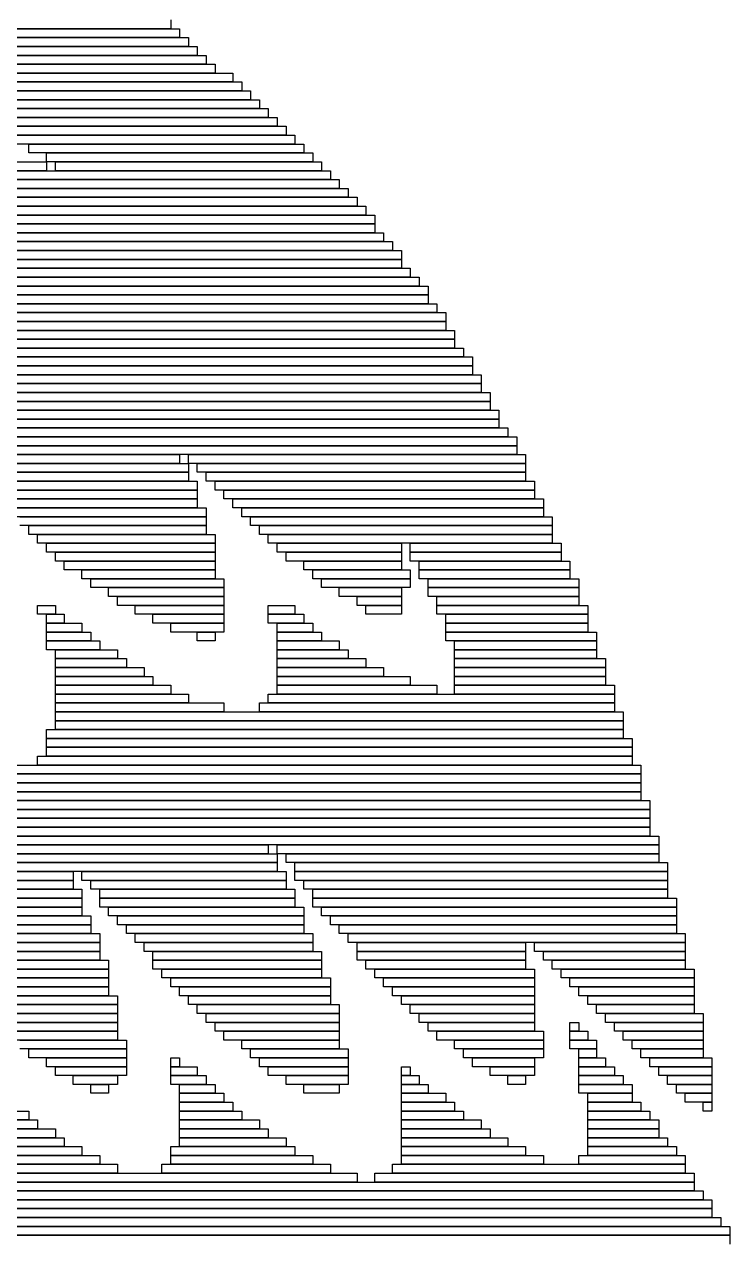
# Model space of a CAD drawing. Extents: x 92 to 1005, y 17 to 1009.
# Drawn here: x 305.5 to 385, y 664.5 to 801.5 of the extents above; entities that cross this region are included whole.
import ezdxf

# ---------------------------------------------------------------- set-up
doc = ezdxf.new("R2010")
doc.units = 0

msp = doc.modelspace()

# ---------------------------------------------------------------- linework, layer by layer
for p, q in [((322, 802), (322, 801)), ((322, 801), (198, 801)), ((265, 801), (323, 801)), ((323, 801), (323, 800)), ((323, 800), (265, 800)), ((274, 800), (324, 800)), ((324, 799), (274, 799)), ((279, 799), (325, 799)), ((324, 800), (324, 799)), ((325, 799), (325, 798)), ((325, 798), (279, 798)), ((283, 798), (326, 798)), ((326, 798), (326, 797)), ((326, 797), (283, 797)), ((286, 797), (327, 797)), ((327, 796), (286, 796)), ((289, 796), (329, 796)), ((327, 797), (327, 796)), ((329, 796), (329, 795)), ((329, 795), (289, 795)), ((291, 795), (330, 795)), ((330, 795), (330, 794)), ((330, 794), (291, 794)), ((294, 794), (331, 794)), ((331, 794), (331, 793)), ((331, 793), (294, 793)), ((296, 793), (332, 793)), ((332, 792), (296, 792)), ((298, 792), (333, 792)), ((332, 793), (332, 792)), ((333, 792), (333, 791)), ((333, 791), (298, 791)), ((300, 791), (334, 791)), ((334, 791), (334, 790)), ((334, 790), (300, 790)), ((302, 790), (335, 790)), ((335, 790), (335, 789)), ((335, 789), (302, 789)), ((304, 789), (336, 789)), ((336, 788), (304, 788)), ((306, 788), (337, 788)), ((306, 787), (306, 788)), ((336, 789), (336, 788)), ((337, 788), (337, 787)), ((337, 787), (306, 787)), ((308, 787), (338, 787)), ((308, 786), (308, 787)), ((338, 787), (338, 786)), ((236, 786), (308, 786)), ((338, 786), (308, 786)), ((308, 786), (308, 785)), ((309, 786), (339, 786)), ((309, 785), (309, 786)), ((339, 786), (339, 785)), ((233, 784), (341, 784)), ((234, 785), (340, 785)), ((340, 784), (234, 784)), ((308, 785), (236, 785)), ((339, 785), (309, 785)), ((340, 785), (340, 784)), ((341, 784), (341, 783)), ((232, 783), (342, 783)), ((341, 783), (233, 783)), ((342, 783), (342, 782)), ((230, 781), (344, 781)), ((231, 782), (343, 782)), ((343, 781), (231, 781)), ((342, 782), (232, 782)), ((343, 782), (343, 781)), ((344, 781), (344, 780)), ((229, 780), (345, 780)), ((344, 780), (230, 780)), ((345, 780), (345, 779)), ((228, 779), (345, 779)), ((345, 779), (229, 779)), ((345, 779), (345, 778)), ((227, 778), (346, 778)), ((346, 777), (227, 777)), ((227, 777), (347, 777)), ((345, 778), (228, 778)), ((346, 778), (346, 777)), ((347, 777), (347, 776)), ((226, 776), (348, 776)), ((347, 776), (227, 776)), ((348, 776), (348, 775)), ((225, 775), (348, 775)), ((348, 775), (226, 775)), ((348, 775), (348, 774)), ((224, 773), (350, 773)), ((348, 774), (225, 774)), ((225, 774), (349, 774)), ((349, 773), (225, 773)), ((349, 774), (349, 773)), ((350, 773), (350, 772)), ((223, 772), (351, 772)), ((350, 772), (224, 772)), ((351, 772), (351, 771)), ((222, 770), (352, 770)), ((351, 771), (223, 771)), ((223, 771), (351, 771)), ((351, 770), (223, 770)), ((351, 771), (351, 770)), ((352, 770), (352, 769)), ((352, 769), (222, 769)), ((222, 769), (353, 769)), ((353, 769), (353, 768)), ((221, 768), (353, 768)), ((353, 768), (222, 768)), ((353, 768), (353, 767)), ((353, 767), (221, 767)), ((221, 767), (354, 767)), ((354, 766), (221, 766)), ((221, 766), (354, 766)), ((354, 767), (354, 766)), ((354, 766), (354, 765)), ((220, 765), (355, 765)), ((354, 765), (221, 765)), ((355, 765), (355, 764)), ((355, 764), (220, 764)), ((220, 764), (356, 764)), ((356, 764), (356, 763)), ((356, 763), (220, 763)), ((220, 763), (356, 763)), ((356, 762), (220, 762)), ((220, 762), (357, 762)), ((356, 763), (356, 762)), ((357, 762), (357, 761)), ((219, 761), (357, 761)), ((357, 761), (220, 761)), ((357, 761), (357, 760)), ((357, 760), (219, 760)), ((219, 760), (358, 760)), ((358, 759), (219, 759)), ((219, 759), (358, 759)), ((358, 760), (358, 759)), ((358, 759), (358, 758)), ((358, 758), (219, 758)), ((219, 758), (359, 758)), ((359, 758), (359, 757)), ((359, 757), (219, 757)), ((219, 757), (359, 757)), ((359, 757), (359, 756)), ((359, 756), (219, 756)), ((255, 756), (360, 756)), ((360, 755), (255, 755)), ((255, 755), (361, 755)), ((360, 756), (360, 755)), ((361, 755), (361, 754)), ((361, 754), (255, 754)), ((256, 754), (361, 754)), ((361, 754), (361, 753)), ((361, 753), (256, 753)), ((256, 753), (323, 753)), ((323, 753), (323, 752)), ((324, 753), (362, 753)), ((324, 752), (324, 753)), ((362, 753), (362, 752)), ((323, 752), (256, 752)), ((298, 752), (324, 752)), ((324, 751), (298, 751)), ((299, 751), (324, 751)), ((362, 752), (324, 752)), ((324, 752), (324, 751)), ((324, 751), (324, 750)), ((325, 752), (362, 752)), ((325, 751), (325, 752)), ((362, 751), (325, 751)), ((326, 751), (362, 751)), ((326, 750), (326, 751)), ((362, 752), (362, 751)), ((362, 751), (362, 750)), ((324, 750), (299, 750)), ((300, 750), (325, 750)), ((325, 750), (325, 749)), ((362, 750), (326, 750)), ((327, 750), (363, 750)), ((327, 749), (327, 750)), ((363, 750), (363, 749)), ((325, 749), (300, 749)), ((301, 749), (325, 749)), ((325, 749), (325, 748)), ((363, 749), (327, 749)), ((328, 749), (363, 749)), ((328, 748), (328, 749)), ((363, 749), (363, 748)), ((325, 748), (301, 748)), ((302, 748), (325, 748)), ((325, 747), (302, 747)), ((304, 747), (326, 747)), ((325, 748), (325, 747)), ((326, 747), (326, 746)), ((363, 748), (328, 748)), ((329, 748), (364, 748)), ((329, 747), (329, 748)), ((364, 747), (329, 747)), ((330, 747), (364, 747)), ((330, 746), (330, 747)), ((364, 748), (364, 747)), ((364, 747), (364, 746)), ((326, 746), (304, 746)), ((305, 746), (326, 746)), ((326, 746), (326, 745)), ((364, 746), (330, 746)), ((331, 746), (365, 746)), ((331, 745), (331, 746)), ((365, 746), (365, 745)), ((326, 745), (305, 745)), ((306, 745), (326, 745)), ((306, 744), (306, 745)), ((326, 744), (306, 744)), ((307, 744), (327, 744)), ((307, 743), (307, 744)), ((326, 745), (326, 744)), ((327, 744), (327, 743)), ((365, 745), (331, 745)), ((332, 745), (365, 745)), ((332, 744), (332, 745)), ((365, 744), (332, 744)), ((333, 744), (365, 744)), ((333, 743), (333, 744)), ((365, 745), (365, 744)), ((365, 744), (365, 743)), ((327, 743), (307, 743)), ((308, 743), (327, 743)), ((308, 742), (308, 743)), ((327, 743), (327, 742)), ((365, 743), (333, 743)), ((334, 743), (348, 743)), ((334, 742), (334, 743)), ((348, 743), (348, 742)), ((349, 743), (366, 743)), ((349, 742), (349, 743)), ((366, 743), (366, 742)), ((327, 742), (308, 742)), ((309, 742), (327, 742)), ((309, 741), (309, 742)), ((327, 742), (327, 741)), ((348, 742), (334, 742)), ((335, 742), (348, 742)), ((335, 741), (335, 742)), ((348, 742), (348, 741)), ((366, 742), (349, 742)), ((349, 742), (366, 742)), ((349, 741), (349, 742)), ((366, 742), (366, 741)), ((327, 741), (309, 741)), ((310, 741), (327, 741)), ((310, 740), (310, 741)), ((327, 740), (310, 740)), ((312, 740), (327, 740)), ((312, 739), (312, 740)), ((327, 741), (327, 740)), ((327, 740), (327, 739)), ((348, 741), (335, 741)), ((337, 741), (348, 741)), ((337, 740), (337, 741)), ((348, 740), (337, 740)), ((338, 740), (349, 740)), ((338, 739), (338, 740)), ((348, 741), (348, 740)), ((366, 741), (349, 741)), ((349, 740), (349, 739)), ((350, 741), (367, 741)), ((350, 740), (350, 741)), ((367, 740), (350, 740)), ((350, 740), (367, 740)), ((350, 739), (350, 740)), ((367, 741), (367, 740)), ((367, 740), (367, 739)), ((327, 739), (312, 739)), ((313, 739), (328, 739)), ((313, 738), (313, 739)), ((328, 739), (328, 738)), ((349, 739), (338, 739)), ((339, 739), (349, 739)), ((339, 738), (339, 739)), ((349, 739), (349, 738)), ((367, 739), (350, 739)), ((351, 739), (368, 739)), ((351, 738), (351, 739)), ((368, 739), (368, 738)), ((328, 738), (313, 738)), ((315, 738), (328, 738)), ((315, 737), (315, 738)), ((328, 738), (328, 737)), ((349, 738), (339, 738)), ((341, 738), (348, 738)), ((341, 737), (341, 738)), ((348, 738), (348, 737)), ((368, 738), (351, 738)), ((351, 738), (368, 738)), ((351, 737), (351, 738)), ((368, 738), (368, 737)), ((307, 736), (309, 736)), ((307, 735), (307, 736)), ((309, 736), (309, 735)), ((328, 737), (315, 737)), ((316, 737), (328, 737)), ((316, 736), (316, 737)), ((328, 736), (316, 736)), ((318, 736), (328, 736)), ((318, 735), (318, 736)), ((328, 737), (328, 736)), ((328, 736), (328, 735)), ((333, 736), (336, 736)), ((333, 735), (333, 736)), ((336, 736), (336, 735)), ((348, 737), (341, 737)), ((343, 737), (348, 737)), ((343, 736), (343, 737)), ((348, 736), (343, 736)), ((344, 736), (348, 736)), ((344, 735), (344, 736)), ((348, 737), (348, 736)), ((348, 736), (348, 735)), ((368, 737), (351, 737)), ((352, 737), (368, 737)), ((352, 736), (352, 737)), ((368, 736), (352, 736)), ((352, 736), (369, 736)), ((352, 735), (352, 736)), ((368, 737), (368, 736)), ((369, 736), (369, 735)), ((309, 735), (307, 735)), ((308, 735), (310, 735)), ((308, 734), (308, 735)), ((310, 735), (310, 734)), ((328, 735), (318, 735)), ((320, 735), (328, 735)), ((320, 734), (320, 735)), ((328, 735), (328, 734)), ((336, 735), (333, 735)), ((333, 735), (337, 735)), ((333, 734), (333, 735)), ((337, 735), (337, 734)), ((348, 735), (344, 735)), ((369, 735), (352, 735)), ((353, 735), (369, 735)), ((353, 734), (353, 735)), ((369, 735), (369, 734)), ((310, 734), (308, 734)), ((308, 734), (312, 734)), ((308, 733), (308, 734)), ((312, 733), (308, 733)), ((308, 733), (313, 733)), ((308, 732), (308, 733)), ((312, 734), (312, 733)), ((313, 733), (313, 732)), ((328, 734), (320, 734)), ((322, 734), (328, 734)), ((322, 733), (322, 734)), ((328, 733), (322, 733)), ((325, 733), (327, 733)), ((325, 732), (325, 733)), ((327, 733), (327, 732)), ((328, 734), (328, 733)), ((337, 734), (333, 734)), ((334, 734), (338, 734)), ((334, 733), (334, 734)), ((338, 733), (334, 733)), ((334, 733), (339, 733)), ((334, 732), (334, 733)), ((338, 734), (338, 733)), ((339, 733), (339, 732)), ((369, 734), (353, 734)), ((353, 734), (369, 734)), ((353, 733), (353, 734)), ((369, 733), (353, 733)), ((353, 733), (370, 733)), ((353, 732), (353, 733)), ((369, 734), (369, 733)), ((370, 733), (370, 732)), ((313, 732), (308, 732)), ((308, 732), (314, 732)), ((308, 731), (308, 732)), ((314, 732), (314, 731)), ((327, 732), (325, 732)), ((339, 732), (334, 732)), ((334, 732), (341, 732)), ((334, 731), (334, 732)), ((341, 732), (341, 731)), ((370, 732), (353, 732)), ((354, 732), (370, 732)), ((354, 731), (354, 732)), ((370, 732), (370, 731)), ((314, 731), (308, 731)), ((309, 731), (316, 731)), ((309, 730), (309, 731)), ((316, 731), (316, 730)), ((341, 731), (334, 731)), ((334, 731), (342, 731)), ((334, 730), (334, 731)), ((342, 731), (342, 730)), ((370, 731), (354, 731)), ((354, 731), (370, 731)), ((354, 730), (354, 731)), ((370, 731), (370, 730)), ((316, 730), (309, 730)), ((309, 730), (317, 730)), ((309, 729), (309, 730)), ((317, 729), (309, 729)), ((309, 729), (319, 729)), ((309, 728), (309, 729)), ((317, 730), (317, 729)), ((319, 729), (319, 728)), ((342, 730), (334, 730)), ((334, 730), (344, 730)), ((334, 729), (334, 730)), ((344, 729), (334, 729)), ((334, 729), (346, 729)), ((334, 728), (334, 729)), ((344, 730), (344, 729)), ((346, 729), (346, 728)), ((370, 730), (354, 730)), ((354, 730), (371, 730)), ((354, 729), (354, 730)), ((371, 729), (354, 729)), ((354, 729), (371, 729)), ((354, 728), (354, 729)), ((371, 730), (371, 729)), ((371, 729), (371, 728)), ((319, 728), (309, 728)), ((309, 728), (320, 728)), ((309, 727), (309, 728)), ((320, 728), (320, 727)), ((346, 728), (334, 728)), ((334, 728), (349, 728)), ((334, 727), (334, 728)), ((349, 728), (349, 727)), ((371, 728), (354, 728)), ((354, 728), (371, 728)), ((354, 727), (354, 728)), ((371, 728), (371, 727)), ((320, 727), (309, 727)), ((309, 727), (322, 727)), ((309, 726), (309, 727)), ((322, 727), (322, 726)), ((349, 727), (334, 727)), ((334, 727), (352, 727)), ((334, 726), (334, 727)), ((352, 727), (352, 726)), ((371, 727), (354, 727)), ((354, 727), (372, 727)), ((354, 726), (354, 727)), ((372, 727), (372, 726)), ((322, 726), (309, 726)), ((309, 726), (324, 726)), ((309, 725), (309, 726)), ((324, 725), (309, 725)), ((309, 725), (328, 725)), ((309, 724), (309, 725)), ((324, 726), (324, 725)), ((328, 725), (328, 724)), ((332, 725), (372, 725)), ((332, 724), (332, 725)), ((333, 726), (372, 726)), ((333, 725), (333, 726)), ((372, 725), (333, 725)), ((352, 726), (334, 726)), ((372, 726), (354, 726)), ((372, 726), (372, 725)), ((372, 725), (372, 724)), ((328, 724), (309, 724)), ((309, 724), (373, 724)), ((309, 723), (309, 724)), ((372, 724), (332, 724)), ((373, 724), (373, 723)), ((308, 722), (373, 722)), ((308, 721), (308, 722)), ((373, 723), (309, 723)), ((309, 723), (373, 723)), ((309, 722), (309, 723)), ((373, 722), (309, 722)), ((373, 723), (373, 722)), ((373, 722), (373, 721)), ((373, 721), (308, 721)), ((308, 721), (374, 721)), ((308, 720), (308, 721)), ((374, 721), (374, 720)), ((374, 720), (308, 720)), ((308, 720), (374, 720)), ((308, 719), (308, 720)), ((374, 720), (374, 719)), ((224, 718), (375, 718)), ((307, 719), (374, 719)), ((307, 718), (307, 719)), ((374, 718), (307, 718)), ((374, 719), (308, 719)), ((374, 719), (374, 718)), ((375, 718), (375, 717)), ((375, 717), (224, 717)), ((225, 717), (375, 717)), ((375, 717), (375, 716)), ((375, 716), (225, 716)), ((225, 716), (375, 716)), ((375, 716), (375, 715)), ((375, 715), (225, 715)), ((261, 715), (375, 715)), ((375, 714), (261, 714)), ((261, 714), (376, 714)), ((375, 715), (375, 714)), ((376, 714), (376, 713)), ((376, 713), (261, 713)), ((262, 713), (376, 713)), ((376, 713), (376, 712)), ((376, 712), (262, 712)), ((262, 712), (376, 712)), ((376, 712), (376, 711)), ((376, 711), (262, 711)), ((263, 711), (376, 711)), ((376, 710), (263, 710)), ((264, 710), (377, 710)), ((376, 711), (376, 710)), ((377, 710), (377, 709)), ((377, 709), (264, 709)), ((286, 709), (333, 709)), ((333, 709), (333, 708)), ((334, 709), (377, 709)), ((334, 708), (334, 709)), ((377, 709), (377, 708)), ((333, 708), (286, 708)), ((287, 708), (334, 708)), ((334, 707), (287, 707)), ((287, 707), (334, 707)), ((377, 708), (334, 708)), ((334, 708), (334, 707)), ((334, 707), (334, 706)), ((335, 708), (377, 708)), ((335, 707), (335, 708)), ((377, 707), (335, 707)), ((336, 707), (378, 707)), ((336, 706), (336, 707)), ((377, 708), (377, 707)), ((378, 707), (378, 706)), ((334, 706), (287, 706)), ((288, 706), (311, 706)), ((311, 706), (311, 705)), ((312, 706), (335, 706)), ((312, 705), (312, 706)), ((335, 706), (335, 705)), ((378, 706), (336, 706)), ((336, 706), (378, 706)), ((336, 705), (336, 706)), ((378, 706), (378, 705)), ((311, 705), (288, 705)), ((289, 705), (311, 705)), ((311, 705), (311, 704)), ((335, 705), (312, 705)), ((313, 705), (335, 705)), ((313, 704), (313, 705)), ((335, 705), (335, 704)), ((378, 705), (336, 705)), ((337, 705), (378, 705)), ((337, 704), (337, 705)), ((378, 705), (378, 704)), ((311, 704), (289, 704)), ((289, 704), (312, 704)), ((312, 703), (289, 703)), ((290, 703), (312, 703)), ((312, 704), (312, 703)), ((312, 703), (312, 702)), ((335, 704), (313, 704)), ((314, 704), (336, 704)), ((314, 703), (314, 704)), ((336, 703), (314, 703)), ((314, 703), (336, 703)), ((314, 702), (314, 703)), ((336, 704), (336, 703)), ((336, 703), (336, 702)), ((378, 704), (337, 704)), ((338, 704), (378, 704)), ((338, 703), (338, 704)), ((378, 703), (338, 703)), ((338, 703), (379, 703)), ((338, 702), (338, 703)), ((378, 704), (378, 703)), ((379, 703), (379, 702)), ((312, 702), (290, 702)), ((291, 702), (312, 702)), ((312, 702), (312, 701)), ((336, 702), (314, 702)), ((315, 702), (337, 702)), ((315, 701), (315, 702)), ((337, 702), (337, 701)), ((379, 702), (338, 702)), ((339, 702), (379, 702)), ((339, 701), (339, 702)), ((379, 702), (379, 701)), ((312, 701), (291, 701)), ((292, 701), (313, 701)), ((313, 701), (313, 700)), ((337, 701), (315, 701)), ((316, 701), (337, 701)), ((316, 700), (316, 701)), ((337, 701), (337, 700)), ((379, 701), (339, 701)), ((340, 701), (379, 701)), ((340, 700), (340, 701)), ((379, 701), (379, 700)), ((313, 700), (292, 700)), ((292, 700), (313, 700)), ((313, 699), (292, 699)), ((293, 699), (314, 699)), ((313, 700), (313, 699)), ((314, 699), (314, 698)), ((337, 700), (316, 700)), ((317, 700), (337, 700)), ((317, 699), (317, 700)), ((337, 699), (317, 699)), ((318, 699), (338, 699)), ((318, 698), (318, 699)), ((337, 700), (337, 699)), ((338, 699), (338, 698)), ((379, 700), (340, 700)), ((341, 700), (379, 700)), ((341, 699), (341, 700)), ((379, 699), (341, 699)), ((342, 699), (380, 699)), ((342, 698), (342, 699)), ((379, 700), (379, 699)), ((380, 699), (380, 698)), ((314, 698), (293, 698)), ((294, 698), (314, 698)), ((314, 698), (314, 697)), ((338, 698), (318, 698)), ((319, 698), (338, 698)), ((319, 697), (319, 698)), ((338, 698), (338, 697)), ((380, 698), (342, 698)), ((343, 698), (362, 698)), ((343, 697), (343, 698)), ((362, 698), (362, 697)), ((363, 698), (380, 698)), ((363, 697), (363, 698)), ((380, 698), (380, 697)), ((314, 697), (294, 697)), ((295, 697), (314, 697)), ((314, 696), (295, 696)), ((296, 696), (315, 696)), ((314, 697), (314, 696)), ((315, 696), (315, 695)), ((338, 697), (319, 697)), ((320, 697), (339, 697)), ((320, 696), (320, 697)), ((339, 696), (320, 696)), ((320, 696), (339, 696)), ((320, 695), (320, 696)), ((339, 697), (339, 696)), ((339, 696), (339, 695)), ((362, 697), (343, 697)), ((343, 697), (362, 697)), ((343, 696), (343, 697)), ((362, 696), (343, 696)), ((344, 696), (362, 696)), ((344, 695), (344, 696)), ((362, 697), (362, 696)), ((362, 696), (362, 695)), ((380, 697), (363, 697)), ((364, 697), (380, 697)), ((364, 696), (364, 697)), ((380, 696), (364, 696)), ((365, 696), (380, 696)), ((365, 695), (365, 696)), ((380, 697), (380, 696)), ((380, 696), (380, 695)), ((315, 695), (296, 695)), ((297, 695), (315, 695)), ((315, 695), (315, 694)), ((339, 695), (320, 695)), ((321, 695), (339, 695)), ((321, 694), (321, 695)), ((339, 695), (339, 694)), ((362, 695), (344, 695)), ((345, 695), (363, 695)), ((345, 694), (345, 695)), ((363, 695), (363, 694)), ((380, 695), (365, 695)), ((366, 695), (381, 695)), ((366, 694), (366, 695)), ((381, 695), (381, 694)), ((315, 694), (297, 694)), ((298, 694), (315, 694)), ((315, 694), (315, 693)), ((339, 694), (321, 694)), ((322, 694), (340, 694)), ((322, 693), (322, 694)), ((340, 694), (340, 693)), ((363, 694), (345, 694)), ((346, 694), (363, 694)), ((346, 693), (346, 694)), ((363, 694), (363, 693)), ((381, 694), (366, 694)), ((367, 694), (381, 694)), ((367, 693), (367, 694)), ((381, 694), (381, 693)), ((315, 693), (298, 693)), ((299, 693), (315, 693)), ((315, 692), (299, 692)), ((300, 692), (316, 692)), ((315, 693), (315, 692)), ((316, 692), (316, 691)), ((340, 693), (322, 693)), ((323, 693), (340, 693)), ((323, 692), (323, 693)), ((340, 692), (323, 692)), ((324, 692), (340, 692)), ((324, 691), (324, 692)), ((340, 693), (340, 692)), ((340, 692), (340, 691)), ((363, 693), (346, 693)), ((347, 693), (363, 693)), ((347, 692), (347, 693)), ((363, 692), (347, 692)), ((348, 692), (363, 692)), ((348, 691), (348, 692)), ((363, 693), (363, 692)), ((363, 692), (363, 691)), ((381, 693), (367, 693)), ((368, 693), (381, 693)), ((368, 692), (368, 693)), ((381, 692), (368, 692)), ((369, 692), (381, 692)), ((369, 691), (369, 692)), ((381, 693), (381, 692)), ((381, 692), (381, 691)), ((316, 691), (300, 691)), ((301, 691), (316, 691)), ((316, 691), (316, 690)), ((340, 691), (324, 691)), ((325, 691), (341, 691)), ((325, 690), (325, 691)), ((341, 691), (341, 690)), ((363, 691), (348, 691)), ((349, 691), (363, 691)), ((349, 690), (349, 691)), ((363, 691), (363, 690)), ((381, 691), (369, 691)), ((370, 691), (381, 691)), ((370, 690), (370, 691)), ((381, 691), (381, 690)), ((316, 690), (301, 690)), ((302, 690), (316, 690)), ((316, 690), (316, 689)), ((341, 690), (325, 690)), ((326, 690), (341, 690)), ((326, 689), (326, 690)), ((341, 690), (341, 689)), ((363, 690), (349, 690)), ((350, 690), (363, 690)), ((350, 689), (350, 690)), ((363, 690), (363, 689)), ((381, 690), (370, 690)), ((371, 690), (382, 690)), ((371, 689), (371, 690)), ((382, 690), (382, 689)), ((316, 689), (302, 689)), ((303, 689), (316, 689)), ((316, 688), (303, 688)), ((304, 688), (316, 688)), ((316, 689), (316, 688)), ((316, 688), (316, 687)), ((341, 689), (326, 689)), ((327, 689), (341, 689)), ((327, 688), (327, 689)), ((341, 688), (327, 688)), ((328, 688), (341, 688)), ((328, 687), (328, 688)), ((341, 689), (341, 688)), ((341, 688), (341, 687)), ((363, 689), (350, 689)), ((351, 689), (363, 689)), ((351, 688), (351, 689)), ((363, 688), (351, 688)), ((352, 688), (364, 688)), ((352, 687), (352, 688)), ((363, 689), (363, 688)), ((364, 688), (364, 687)), ((367, 689), (368, 689)), ((367, 688), (367, 689)), ((368, 688), (367, 688)), ((367, 688), (369, 688)), ((367, 687), (367, 688)), ((368, 689), (368, 688)), ((369, 688), (369, 687)), ((382, 689), (371, 689)), ((372, 689), (382, 689)), ((372, 688), (372, 689)), ((382, 688), (372, 688)), ((373, 688), (382, 688)), ((373, 687), (373, 688)), ((382, 689), (382, 688)), ((382, 688), (382, 687)), ((316, 687), (304, 687)), ((305, 687), (317, 687)), ((317, 687), (317, 686)), ((341, 687), (328, 687)), ((330, 687), (341, 687)), ((330, 686), (330, 687)), ((341, 687), (341, 686)), ((364, 687), (352, 687)), ((354, 687), (364, 687)), ((354, 686), (354, 687)), ((364, 687), (364, 686)), ((369, 687), (367, 687)), ((367, 687), (370, 687)), ((367, 686), (367, 687)), ((370, 687), (370, 686)), ((382, 687), (373, 687)), ((374, 687), (382, 687)), ((374, 686), (374, 687)), ((382, 687), (382, 686)), ((317, 686), (305, 686)), ((306, 686), (317, 686)), ((306, 685), (306, 686)), ((317, 686), (317, 685)), ((341, 686), (330, 686)), ((331, 686), (342, 686)), ((331, 685), (331, 686)), ((342, 686), (342, 685)), ((364, 686), (354, 686)), ((355, 686), (364, 686)), ((355, 685), (355, 686)), ((364, 686), (364, 685)), ((370, 686), (367, 686)), ((368, 686), (370, 686)), ((368, 685), (368, 686)), ((370, 686), (370, 685)), ((382, 686), (374, 686)), ((375, 686), (382, 686)), ((375, 685), (375, 686)), ((382, 686), (382, 685)), ((317, 685), (306, 685)), ((308, 685), (317, 685)), ((308, 684), (308, 685)), ((317, 684), (308, 684)), ((309, 684), (317, 684)), ((309, 683), (309, 684)), ((317, 685), (317, 684)), ((317, 684), (317, 683)), ((322, 685), (323, 685)), ((322, 684), (322, 685)), ((323, 684), (322, 684)), ((322, 684), (325, 684)), ((322, 683), (322, 684)), ((323, 685), (323, 684)), ((325, 684), (325, 683)), ((342, 685), (331, 685)), ((332, 685), (342, 685)), ((332, 684), (332, 685)), ((342, 684), (332, 684)), ((333, 684), (342, 684)), ((333, 683), (333, 684)), ((342, 685), (342, 684)), ((342, 684), (342, 683)), ((348, 684), (349, 684)), ((348, 683), (348, 684)), ((349, 684), (349, 683)), ((364, 685), (355, 685)), ((356, 685), (363, 685)), ((356, 684), (356, 685)), ((363, 684), (356, 684)), ((358, 684), (363, 684)), ((358, 683), (358, 684)), ((363, 685), (363, 684)), ((363, 684), (363, 683)), ((370, 685), (368, 685)), ((368, 685), (371, 685)), ((368, 684), (368, 685)), ((371, 684), (368, 684)), ((368, 684), (372, 684)), ((368, 683), (368, 684)), ((371, 685), (371, 684)), ((372, 684), (372, 683)), ((382, 685), (375, 685)), ((376, 685), (383, 685)), ((376, 684), (376, 685)), ((383, 684), (376, 684)), ((377, 684), (383, 684)), ((377, 683), (377, 684)), ((383, 685), (383, 684)), ((383, 684), (383, 683)), ((317, 683), (309, 683)), ((311, 683), (316, 683)), ((311, 682), (311, 683)), ((316, 683), (316, 682)), ((325, 683), (322, 683)), ((322, 683), (326, 683)), ((322, 682), (322, 683)), ((326, 683), (326, 682)), ((342, 683), (333, 683)), ((335, 683), (342, 683)), ((335, 682), (335, 683)), ((342, 683), (342, 682)), ((349, 683), (348, 683)), ((348, 683), (350, 683)), ((348, 682), (348, 683)), ((350, 683), (350, 682)), ((363, 683), (358, 683)), ((360, 683), (362, 683)), ((360, 682), (360, 683)), ((362, 683), (362, 682)), ((372, 683), (368, 683)), ((368, 683), (373, 683)), ((368, 682), (368, 683)), ((373, 683), (373, 682)), ((383, 683), (377, 683)), ((378, 683), (383, 683)), ((378, 682), (378, 683)), ((383, 683), (383, 682)), ((316, 682), (311, 682)), ((313, 682), (315, 682)), ((313, 681), (313, 682)), ((315, 681), (313, 681)), ((315, 682), (315, 681)), ((326, 682), (322, 682)), ((323, 682), (327, 682)), ((323, 681), (323, 682)), ((327, 681), (323, 681)), ((323, 681), (328, 681)), ((323, 680), (323, 681)), ((327, 682), (327, 681)), ((328, 681), (328, 680)), ((342, 682), (335, 682)), ((337, 682), (341, 682)), ((337, 681), (337, 682)), ((341, 681), (337, 681)), ((341, 682), (341, 681)), ((350, 682), (348, 682)), ((348, 682), (351, 682)), ((348, 681), (348, 682)), ((351, 681), (348, 681)), ((348, 681), (353, 681)), ((348, 680), (348, 681)), ((351, 682), (351, 681)), ((353, 681), (353, 680)), ((362, 682), (360, 682)), ((373, 682), (368, 682)), ((368, 682), (374, 682)), ((368, 681), (368, 682)), ((374, 681), (368, 681)), ((369, 681), (374, 681)), ((369, 680), (369, 681)), ((374, 682), (374, 681)), ((374, 681), (374, 680)), ((383, 682), (378, 682)), ((379, 682), (383, 682)), ((379, 681), (379, 682)), ((383, 681), (379, 681)), ((380, 681), (383, 681)), ((380, 680), (380, 681)), ((383, 682), (383, 681)), ((383, 681), (383, 680)), ((328, 680), (323, 680)), ((323, 680), (329, 680)), ((323, 679), (323, 680)), ((329, 680), (329, 679)), ((353, 680), (348, 680)), ((348, 680), (354, 680)), ((348, 679), (348, 680)), ((354, 680), (354, 679)), ((374, 680), (369, 680)), ((369, 680), (375, 680)), ((369, 679), (369, 680)), ((375, 680), (375, 679)), ((383, 680), (380, 680)), ((382, 680), (383, 680)), ((382, 679), (382, 680)), ((383, 680), (383, 679)), ((249, 679), (306, 679)), ((306, 679), (306, 678)), ((329, 679), (323, 679)), ((323, 679), (330, 679)), ((323, 678), (323, 679)), ((330, 679), (330, 678)), ((354, 679), (348, 679)), ((348, 679), (355, 679)), ((348, 678), (348, 679)), ((355, 679), (355, 678)), ((375, 679), (369, 679)), ((369, 679), (376, 679)), ((369, 678), (369, 679)), ((376, 679), (376, 678)), ((383, 679), (382, 679)), ((306, 678), (249, 678)), ((250, 678), (307, 678)), ((307, 677), (250, 677)), ((279, 677), (309, 677)), ((307, 678), (307, 677)), ((309, 677), (309, 676)), ((330, 678), (323, 678)), ((323, 678), (332, 678)), ((323, 677), (323, 678)), ((332, 677), (323, 677)), ((323, 677), (333, 677)), ((323, 676), (323, 677)), ((332, 678), (332, 677)), ((333, 677), (333, 676)), ((355, 678), (348, 678)), ((348, 678), (357, 678)), ((348, 677), (348, 678)), ((357, 677), (348, 677)), ((348, 677), (358, 677)), ((348, 676), (348, 677)), ((357, 678), (357, 677)), ((358, 677), (358, 676)), ((376, 678), (369, 678)), ((369, 678), (377, 678)), ((369, 677), (369, 678)), ((377, 677), (369, 677)), ((369, 677), (377, 677)), ((369, 676), (369, 677)), ((377, 678), (377, 677)), ((377, 677), (377, 676)), ((309, 676), (279, 676)), ((280, 676), (310, 676)), ((310, 676), (310, 675)), ((333, 676), (323, 676)), ((323, 676), (335, 676)), ((323, 675), (323, 676)), ((335, 676), (335, 675)), ((358, 676), (348, 676)), ((348, 676), (360, 676)), ((348, 675), (348, 676)), ((360, 676), (360, 675)), ((377, 676), (369, 676)), ((369, 676), (378, 676)), ((369, 675), (369, 676)), ((378, 676), (378, 675)), ((310, 675), (280, 675)), ((280, 675), (312, 675)), ((312, 675), (312, 674)), ((322, 675), (336, 675)), ((322, 674), (322, 675)), ((335, 675), (323, 675)), ((336, 675), (336, 674)), ((360, 675), (348, 675)), ((348, 675), (362, 675)), ((348, 674), (348, 675)), ((362, 675), (362, 674)), ((378, 675), (369, 675)), ((369, 675), (379, 675)), ((369, 674), (369, 675)), ((379, 675), (379, 674)), ((312, 674), (280, 674)), ((281, 674), (314, 674)), ((314, 673), (281, 673)), ((281, 673), (316, 673)), ((314, 674), (314, 673)), ((316, 673), (316, 672)), ((321, 673), (340, 673)), ((321, 672), (321, 673)), ((336, 674), (322, 674)), ((322, 674), (338, 674)), ((322, 673), (322, 674)), ((338, 673), (322, 673)), ((338, 674), (338, 673)), ((340, 673), (340, 672)), ((347, 673), (380, 673)), ((347, 672), (347, 673)), ((362, 674), (348, 674)), ((348, 674), (364, 674)), ((348, 673), (348, 674)), ((364, 673), (348, 673)), ((364, 674), (364, 673)), ((368, 674), (380, 674)), ((368, 673), (368, 674)), ((380, 673), (368, 673)), ((379, 674), (369, 674)), ((380, 674), (380, 673)), ((380, 673), (380, 672)), ((316, 672), (281, 672)), ((281, 672), (343, 672)), ((340, 672), (321, 672)), ((343, 672), (343, 671)), ((345, 672), (381, 672)), ((345, 671), (345, 672)), ((380, 672), (347, 672)), ((381, 672), (381, 671)), ((343, 671), (281, 671)), ((282, 671), (381, 671)), ((381, 670), (282, 670)), ((282, 670), (382, 670)), ((381, 671), (345, 671)), ((381, 671), (381, 670)), ((382, 670), (382, 669)), ((382, 669), (282, 669)), ((282, 669), (383, 669)), ((383, 669), (383, 668)), ((383, 668), (282, 668)), ((283, 668), (383, 668)), ((383, 668), (383, 667)), ((383, 667), (283, 667)), ((283, 667), (384, 667)), ((384, 666), (283, 666)), ((283, 666), (385, 666)), ((384, 667), (384, 666)), ((385, 666), (385, 665)), ((385, 665), (283, 665)), ((304, 665), (385, 665)), ((385, 665), (385, 664))]:
    msp.add_line(p, q)

doc.saveas('drawing.dxf')
